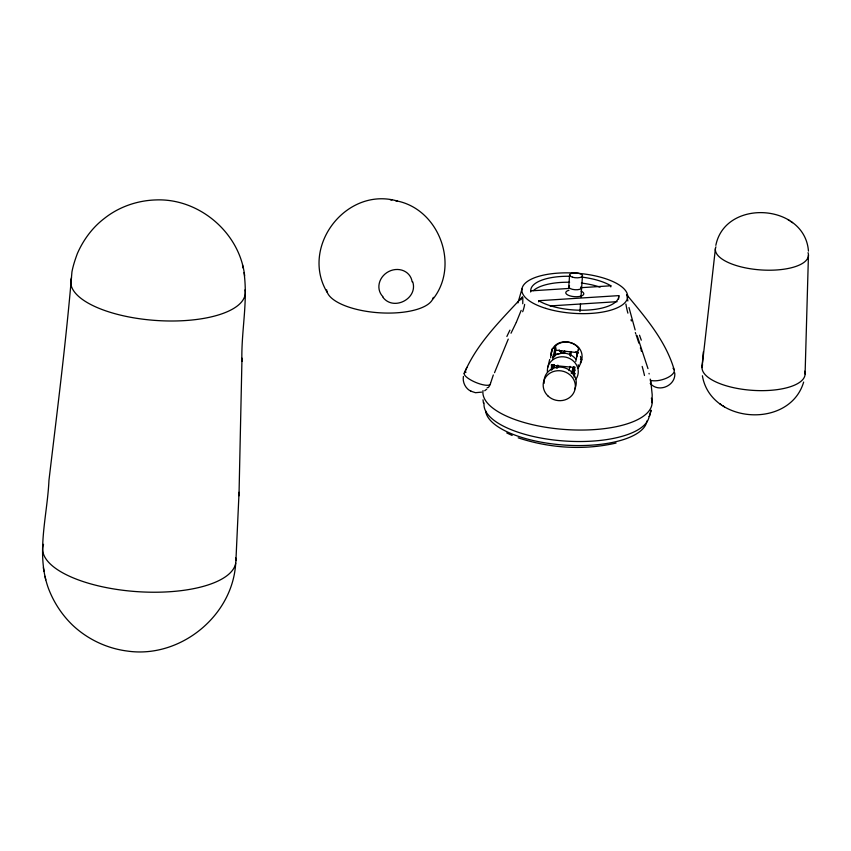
<?xml version="1.0" encoding="UTF-8"?>
<svg xmlns="http://www.w3.org/2000/svg" width="851" height="851" viewBox="0 0 851 851"><rect width="100%" height="100%" fill="white"/><g stroke="black" fill="none" stroke-linecap="round" stroke-linejoin="round"><path stroke-width="1.28" d="M551.342 354.761L551.384 353.58M652.1 402.725L652.185 394.662L650.824 381.535M235.918 560.607L239.057 492.293M238.993 495.761L241.982 358.197L241.918 361.43C241.046 331.858 248.098 302.031 244.024 272.618M674.758 372.908C676.141 385.641 658.44 393.322 650.217 383.354M805.089 374.004L808.45 255.172M554.022 367.143L554.214 364.792M568.766 287.074L569.585 275.054M582.478 275.628L580.988 297.116M530.662 291.999L530.737 290.882A44.135 16.743 4 0 1 570 276.277M538.609 301.828L538.694 300.711L618.815 295.627L618.581 298.978M551.246 370.068L551.746 364.611M552.629 359.313L555.49 345.857A15.52 14.329 13.7 0 1 578.627 348.048L578.467 350.389M555.49 345.857L554.852 356.165M555.246 355.303L555.746 348.144L555.458 349.346M557.82 365.1L557.501 368.1M559.096 350.144L560.926 351.931L560.979 351.186M564.564 350.857L564.798 353.282M570.276 355.771L570.447 353.282M570.532 356.154L570.989 351.474M573.851 367.026L572.521 373.929M574.042 377.036L574.829 367.026M575.765 361.494L578.627 348.048M576.818 356.633L577.191 351.346M579.967 311.668L580.52 303.733M610.795 286.904L610.869 285.787A44.135 16.743 4 0 0 581.765 277.096M551.405 353.303L551.427 353.101A16.509 15.531 -86.2 0 1 552.384 348.772A15.52 14.329 13.7 0 0 551.554 352.548M702.086 366.653L715.425 248.545M702.001 367.6L703.341 351.857M463.423 376.419C462.327 382.418 465.699 388.981 471.337 391.407M554.214 356.909L554.969 351.771M573.436 367.26L573.329 370.451L573.829 367.207M552.725 365.1L552.086 369.738M552.193 364.675L551.895 369.6M235.695 563.277C232.61 616.411 179.646 658.78 127.278 651.047C106.854 648.441 87.408 639.197 72.463 625.028C61.793 614.699 53.549 602.019 48.326 588.105C35.816 553.267 47.348 516.004 48.954 480.358C57.198 410.937 66.07 341.559 71.941 271.894C73.112 265.618 75.133 259.587 77.335 253.619C83.302 239.918 92.44 227.494 104.375 218.42C118.917 206.857 137.309 200.496 155.829 199.932C199.049 198.092 239.854 232.706 244.662 275.852M522.759 303.764L522.833 297.765A3.085 0.798 -87 0 0 522.44 297.084L520.801 299.871M521.961 288.968L517.94 302.903M547.831 367.121L549.693 359.441M555.278 350.101L578.297 352.74M553.012 368.781L554.044 364.547M556.448 368.185L557.033 365.76M569 370.61L570.032 366.366M571.776 372.727L573.063 367.43M574.382 375.674L574.872 373.632M715.84 245.343C725.212 198.379 804.918 203.432 808.45 251.109M803.642 382.078C789.802 429.149 710.447 424.085 702.394 375.77M521.163 310.402L516.291 322.359M490.527 383.333L490.048 384.599A6.925 2.149 -78.4 0 1 487.187 387.599M494.527 372.695L508.26 339.102M464.433 372.919C477.049 343.24 500.707 320.423 522.216 297.105M464.189 373.472L466.869 367.43M579.999 364.696C591.764 340.921 550.044 331.113 550.693 357.856M516.121 322.72L511.004 333.23M579.669 365.377L579.169 366.302M433.255 298.744C460.04 264.47 438.467 208.027 395.502 200.698M560.926 351.931L561.713 351.016M574.936 370.387L572.159 372.281M484.719 390.747L486.761 389.152M552.48 348.729L553.905 348.006M554.544 347.697L555.841 347.134M555.192 354.335L564.426 352.899M481.592 392.13L475.486 392.705L470.784 391.152M616.081 443.041C583.871 450.498 549.501 448.179 518.185 437.829M530.737 290.882L568.84 288.457M580.659 287.712L610.869 285.787M550.097 305.935L617.092 301.68M397.449 201.059C346.4 186.22 299.914 246.513 327.007 292.127M569.617 353.739L570.83 353.856M551.576 365.292L574.712 367.483M571.074 373.036L574.936 373.398M390.173 199.698L391.928 200.028M575.414 351.889L578.308 352.91M506.781 432.946L512.164 435.467M788.069 219.675L789.579 220.696M790.845 221.547L792.536 222.696M719.627 403.555L721.499 404.831M722.903 405.778L724.573 406.916M559.139 350.186L560.809 351.814M382.833 297.18C393.396 311.434 418.171 298.744 412.746 281.851M626.538 294.542C645.494 317.466 665.918 340.953 674.3 370.142M637.122 335.677L647.983 368.611M635.346 332.581L635.729 333.709M636.112 334.847L636.516 336.039M635.144 329.933L628.985 307.541M636.92 337.23L638.888 343.166M631.006 319.763L631.399 320.965M626.73 294.999L626.91 295.637M640.388 347.868L640.75 349.048M641.111 350.24L641.473 351.431M627.081 296.382L627.453 298.456M242.503 264.906L243.12 268.065M43.337 567.702L44.039 571.276M45.039 576.318L45.731 579.808M627.591 299.307L627.847 300.967M650.228 379.089L650.398 380.323A14.159 6.117 -15.9 0 0 668.226 377.312A14.159 6.117 -15.9 0 0 673.013 368.249M483.017 399.8L483.421 402.927M804.631 371.227A51.645 19.573 4 0 1 753.018 390.375A51.645 19.573 4 0 1 702.618 364.771M808.035 252.673A46.645 17.669 4 0 1 761.422 269.969A46.645 17.669 4 0 1 715.904 246.843M235.61 557.777A96.833 36.742 4 0 1 136.703 591.615A96.833 36.742 4 0 1 43.529 544.321M244.992 289.883A87.44 33.178 4 0 1 155.659 320.444A87.44 33.178 4 0 1 71.527 277.734M570.181 351.878A3.234 2.989 13.7 0 1 569.808 354.867M564.085 353.516A3.234 2.989 13.7 0 1 564.66 351.091M553.501 368.175A3.234 2.776 50.4 0 1 551.395 364.643M574.776 369.898A3.234 2.904 -29.9 0 1 573.425 370.217M544.172 383.301A16.169 14.924 13.7 0 1 562.756 367.366A16.169 14.924 13.7 0 1 574.712 388.981M581.042 286.596A6.468 2.457 4 0 1 575.021 289.734A6.468 2.457 4 0 1 569.51 285.787M433.308 297.371A53.528 20.318 4 0 1 378.557 312.732A53.528 20.318 4 0 1 326.678 289.84M382.971 296.722A17.116 15.35 -29.9 0 1 388.747 271.512A17.116 15.35 -29.9 0 1 412.129 281.83M547.459 372.334A15.52 14.329 13.7 0 1 566.064 357.207A15.52 14.329 13.7 0 1 576.053 379.046M552.788 356.963A15.52 14.329 13.7 0 1 575.925 359.143M578.191 364.781A5.17 4.638 -29.9 0 1 578.361 368.483M580.446 356.399A5.17 4.638 -29.9 0 1 580.467 359.792M651.355 398.151A84.781 32.168 4 0 1 570.766 429.829A84.781 32.168 4 0 1 483.017 390.566M649.153 416.341A82.813 31.423 4 0 1 562.043 440.818A82.813 31.423 4 0 1 484.123 402.959M618.815 295.627A44.135 16.743 4 0 1 588.339 310.03A44.135 16.743 4 0 1 538.694 300.711M533.386 290.616A44.135 16.743 4 0 1 569.585 282.255M581.35 283.064A44.135 16.743 4 0 1 600.072 287.138M581.063 291.148A9.053 3.436 4 0 1 581.063 296.105A9.053 3.436 4 0 1 568.074 295.159A9.053 3.436 4 0 1 568.957 290.276M551.81 355.112A18.594 17.637 -86.1 0 1 551.81 354.761M581.776 359.377A18.562 18.509 27 0 1 580.329 362.951M646.951 420.947A80.941 30.71 4 0 1 565.681 445.158A80.941 30.71 4 0 1 485.602 410.82M490.048 384.599A14.159 4.074 22.7 0 1 472.167 380.748A14.159 4.074 22.7 0 1 466.082 372.142M490.601 383.173A67.24 3.117 -70.7 0 1 493.325 374.951M506.877 336.485A88.972 26.338 -69.6 0 1 509.919 330.145M524.652 304.403A26.743 17.265 -87.2 0 1 522.674 311.721M649.026 373.387A88.972 2.404 71.9 0 1 649.153 373.951M650.451 380.429A6.925 0.925 75.9 0 1 650.643 382.78M642.165 366.419A67.24 25.147 66 0 1 644.484 375.504M641.292 340.155A88.972 11.51 67.4 0 1 639.516 335.209M627.9 313.147A26.743 6.404 85 0 1 625.9 304.062M651.058 410.352L649.366 416.458L651.058 410.352M548.055 396.055A16.169 14.924 13.7 0 0 574.882 389.907A16.169 14.924 13.7 0 0 554.895 371.121A16.169 14.924 13.7 0 0 548.055 396.055M572.5 277.192A6.468 2.457 4 0 0 582.478 275.862A6.468 2.457 4 0 0 573.127 272.98A6.468 2.457 4 0 0 572.5 277.192M545.821 308.392A53.017 20.116 4 0 0 627.602 297.531A53.017 20.116 4 0 0 550.916 273.831A53.017 20.116 4 0 0 545.821 308.392"/></g></svg>
